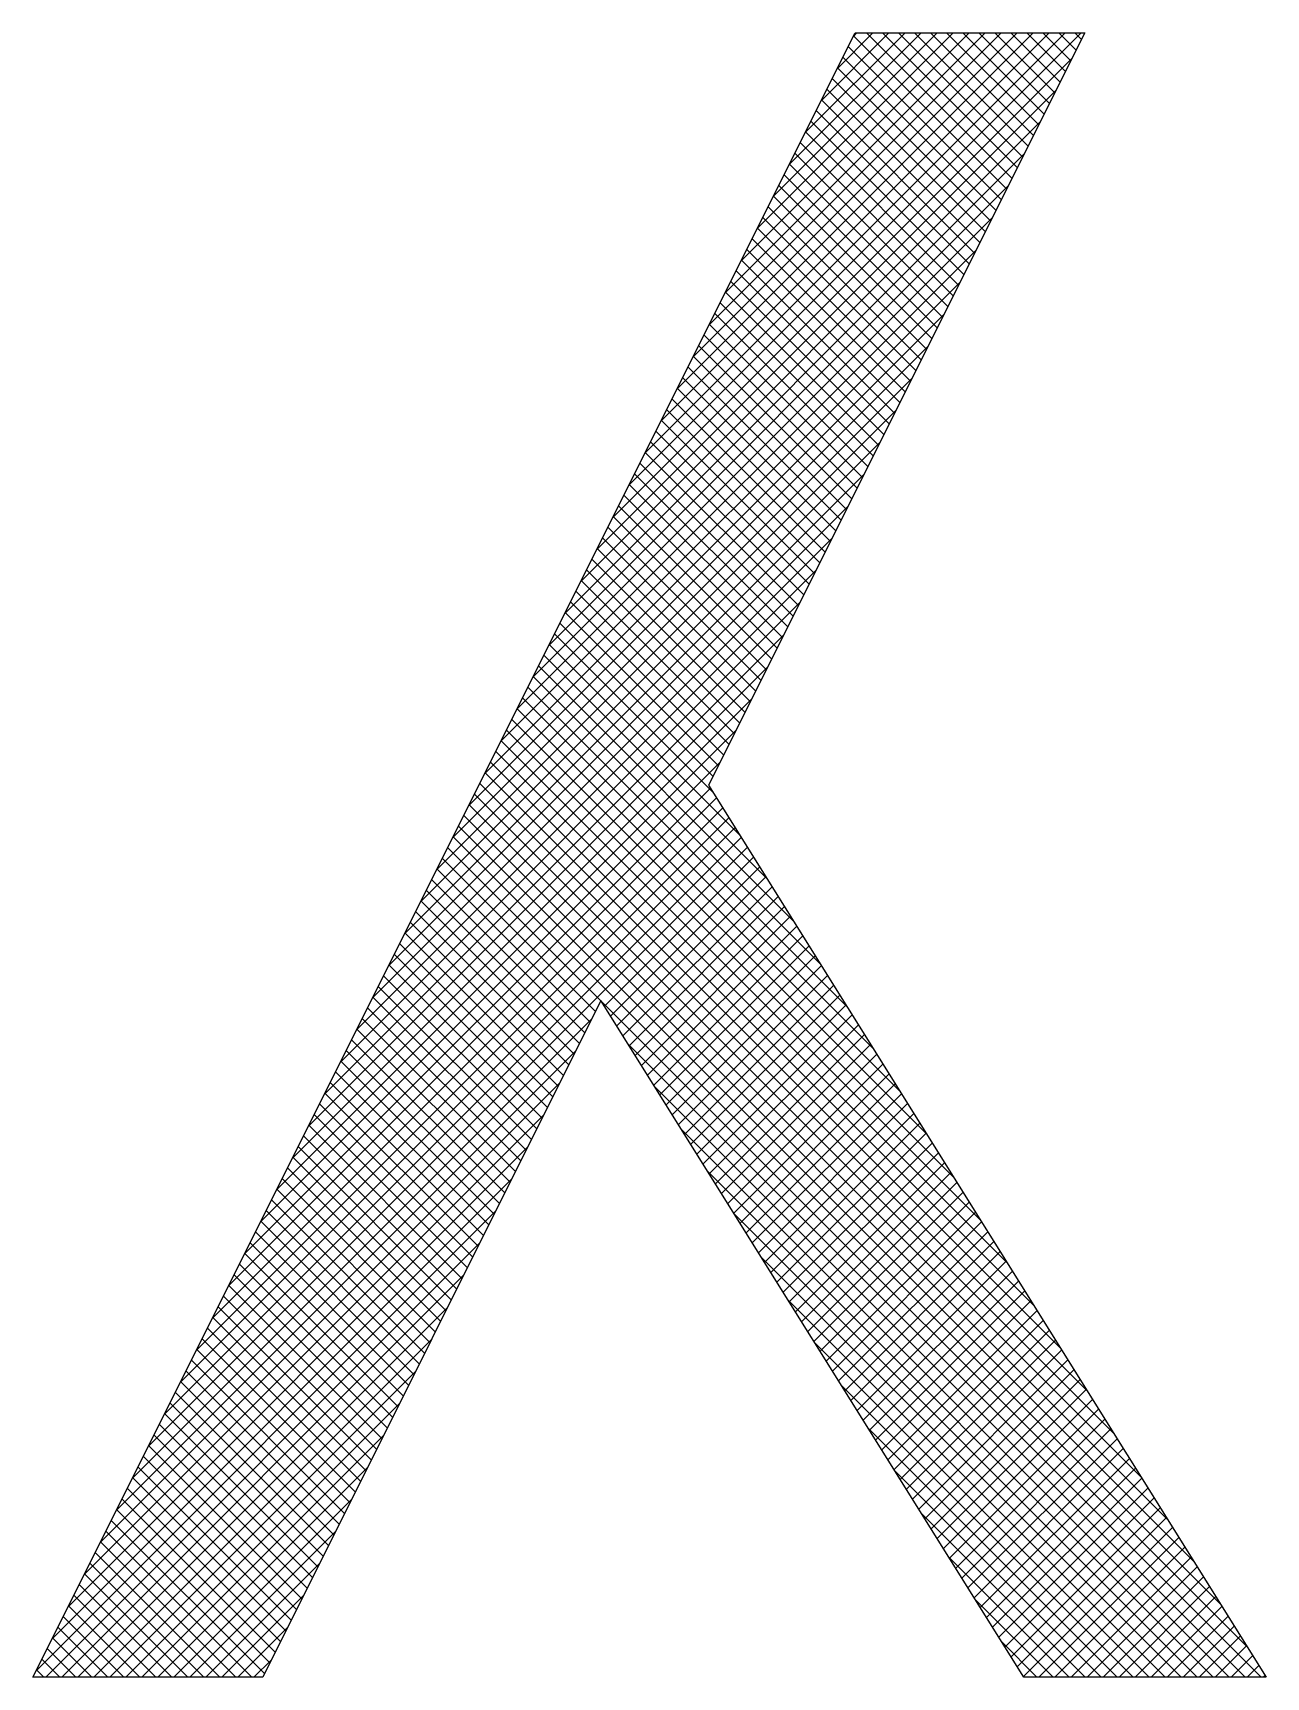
# Model space of a CAD drawing. Extents: x 610887 to 611781, y -400493 to -399849.
# Drawn here: x 611074.6 to 611079.69, y -400438.78 to -400431.99 of the extents above; entities that cross this region are included whole.
import ezdxf

# ---------------------------------------------------------------- set-up
doc = ezdxf.new("R2010")
doc.units = 0
doc.header["$LTSCALE"] = 1000
doc.layers.get('0').update_dxf_attribs({"linetype": 'CONTINUOUS'})
doc.layers.add('9-BOX', color=7, linetype='CONTINUOUS')

# ---------------------------------------------------------------- blocks, each defined once
blk = doc.blocks.new('*X16')
at = {"color": 0}
for p, q in [((237844.8639, 346147.9017), (237847.3601, 346150.398)), ((237844.9523, 346148.0785), (237847.2717, 346150.398)), ((237845.0406, 346148.2553), (237847.1834, 346150.398)), ((237845.129, 346148.4321), (237847.095, 346150.398)), ((237845.2174, 346148.6088), (237847.0066, 346150.398)), ((237845.3058, 346148.7856), (237846.9182, 346150.398)), ((237845.3942, 346148.9624), (237846.8298, 346150.398)), ((237845.4826, 346149.1392), (237846.7414, 346150.398)), ((237845.571, 346149.316), (237846.653, 346150.398)), ((237845.6594, 346149.4927), (237846.5646, 346150.398)), ((237845.7478, 346149.6695), (237846.4762, 346150.398)), ((237845.8361, 346149.8463), (237846.3879, 346150.398)), ((237845.9245, 346150.0231), (237846.2995, 346150.398)), ((237846.0129, 346150.1998), (237846.2111, 346150.398)), ((237846.1013, 346150.3766), (237846.1227, 346150.398)), ((237846.949, 346149.5364), (237846.1038, 346150.3816)), ((237846.9785, 346149.5953), (237846.1758, 346150.398)), ((237847.0079, 346149.6542), (237846.2642, 346150.398)), ((237847.0374, 346149.7131), (237846.3525, 346150.398)), ((237847.0669, 346149.7721), (237846.4409, 346150.398)), ((237847.0963, 346149.831), (237846.5293, 346150.398)), ((237847.1258, 346149.8899), (237846.6177, 346150.398)), ((237847.1553, 346149.9488), (237846.7061, 346150.398)), ((237847.1848, 346150.0077), (237846.7945, 346150.398)), ((237847.2142, 346150.0666), (237846.8829, 346150.398)), ((237847.2437, 346150.1256), (237846.9713, 346150.398)), ((237847.2732, 346150.1845), (237847.0596, 346150.398)), ((237847.3027, 346150.2434), (237847.148, 346150.398)), ((237847.3321, 346150.3023), (237847.2364, 346150.398)), ((237847.3616, 346150.3612), (237847.3248, 346150.398)), ((237844.7755, 346147.725), (237847.3114, 346150.2609)), ((237846.89, 346149.4186), (237846.0449, 346150.2637)), ((237846.9195, 346149.4775), (237846.0743, 346150.3227)), ((237846.8311, 346149.3007), (237845.9859, 346150.1459)), ((237846.8606, 346149.3596), (237846.0154, 346150.2048)), ((237844.6871, 346147.5482), (237847.2229, 346150.084)), ((237846.8016, 346149.2418), (237845.9565, 346150.087)), ((237846.7427, 346149.124), (237845.8976, 346149.9691)), ((237846.7722, 346149.1829), (237845.927, 346150.028)), ((237844.5987, 346147.3714), (237847.1345, 346149.9072)), ((237846.7132, 346149.0651), (237845.8681, 346149.9102)), ((237846.6543, 346148.9472), (237845.8092, 346149.7923)), ((237846.6837, 346149.0061), (237845.8386, 346149.8513)), ((237844.5103, 346147.1946), (237847.046, 346149.7303)), ((237846.6248, 346148.8883), (237845.7797, 346149.7334)), ((237846.5658, 346148.7705), (237845.7208, 346149.6156)), ((237846.5953, 346148.8294), (237845.7502, 346149.6745)), ((237844.4219, 346147.0179), (237846.9575, 346149.5534)), ((237846.5364, 346148.7116), (237845.6913, 346149.5566)), ((237846.4774, 346148.5937), (237845.6324, 346149.4388)), ((237846.5069, 346148.6526), (237845.6619, 346149.4977)), ((237844.3335, 346146.8411), (237846.869, 346149.3766)), ((237846.448, 346148.5348), (237845.6029, 346149.3799)), ((237846.389, 346148.417), (237845.544, 346149.262)), ((237846.4185, 346148.4759), (237845.5735, 346149.3209)), ((237844.2452, 346146.6643), (237846.7806, 346149.1997)), ((237846.3595, 346148.3581), (237845.5145, 346149.2031)), ((237846.3006, 346148.2402), (237845.4556, 346149.0852)), ((237846.3301, 346148.2992), (237845.4851, 346149.1441)), ((237844.1568, 346146.4875), (237846.6921, 346149.0229)), ((237846.2417, 346148.1224), (237845.3967, 346148.9674)), ((237846.2711, 346148.1813), (237845.4261, 346149.0263)), ((237846.2122, 346148.0635), (237845.3672, 346148.9084)), ((237844.0684, 346146.3107), (237846.6036, 346148.846)), ((237846.1532, 346147.9457), (237845.3083, 346148.7906)), ((237846.1827, 346148.0046), (237845.3378, 346148.8495)), ((237846.1238, 346147.8867), (237845.2788, 346148.7317)), ((237843.98, 346146.134), (237846.5152, 346148.6691)), ((237846.0648, 346147.7689), (237845.2199, 346148.6138)), ((237846.0943, 346147.8278), (237845.2494, 346148.6727)), ((237846.0353, 346147.71), (237845.1904, 346148.5549)), ((237843.8916, 346145.9572), (237846.4267, 346148.4923)), ((237845.9764, 346147.5922), (237845.1315, 346148.437)), ((237846.0059, 346147.6511), (237845.161, 346148.496)), ((237845.9469, 346147.5332), (237845.1021, 346148.3781)), ((237843.8032, 346145.7804), (237846.3382, 346148.3154)), ((237845.888, 346147.4154), (237845.0431, 346148.2603)), ((237845.9175, 346147.4743), (237845.0726, 346148.3192)), ((237845.8585, 346147.3565), (237845.0137, 346148.2013)), ((237843.7148, 346145.6036), (237846.2497, 346148.1386)), ((237845.7996, 346147.2387), (237844.9547, 346148.0835)), ((237845.829, 346147.2976), (237844.9842, 346148.1424)), ((237845.7701, 346147.1797), (237844.9253, 346148.0246)), ((237843.6264, 346145.4269), (237846.1613, 346147.9617)), ((237845.7112, 346147.0619), (237844.8664, 346147.9067)), ((237845.7406, 346147.1208), (237844.8958, 346147.9656)), ((237845.6522, 346146.9441), (237844.8074, 346147.7889)), ((237845.6817, 346147.003), (237844.8369, 346147.8478)), ((237843.538, 346145.2501), (237846.0728, 346147.7848)), ((237845.6227, 346146.8852), (237844.778, 346147.7299)), ((237843.4497, 346145.0733), (237845.9843, 346147.608)), ((237845.5638, 346146.7673), (237844.719, 346147.6121)), ((237845.5933, 346146.8262), (237844.7485, 346147.671)), ((237845.5343, 346146.7084), (237844.6896, 346147.5532)), ((237843.3613, 346144.8965), (237845.8958, 346147.4311)), ((237845.4754, 346146.5906), (237844.6307, 346147.4353)), ((237845.5048, 346146.6495), (237844.6601, 346147.4942)), ((237845.4459, 346146.5317), (237844.6012, 346147.3764)), ((237843.2729, 346144.7198), (237845.8074, 346147.2542)), ((237845.387, 346146.4138), (237844.5423, 346147.2585)), ((237845.4164, 346146.4728), (237844.5717, 346147.3175)), ((237845.3575, 346146.3549), (237844.5128, 346147.1996)), ((237843.1845, 346144.543), (237845.7189, 346147.0774)), ((237845.3313, 346146.2044), (237844.4539, 346147.0818)), ((237845.328, 346146.296), (237844.4833, 346147.1407)), ((237845.4786, 346145.9687), (237844.4244, 346147.0228)), ((237843.0961, 346144.3662), (237845.6304, 346146.9005)), ((237845.7731, 346145.4973), (237844.3655, 346146.905)), ((237845.6258, 346145.733), (237844.395, 346146.9639)), ((237846.0677, 346145.026), (237844.3066, 346146.7871)), ((237845.9204, 346145.2617), (237844.336, 346146.8461)), ((237843.0077, 346144.1894), (237845.5419, 346146.7237)), ((237846.215, 346144.7903), (237844.2771, 346146.7282)), ((237846.5095, 346144.319), (237844.2182, 346146.6103)), ((237846.3623, 346144.5547), (237844.2476, 346146.6693)), ((237842.9193, 346144.0126), (237845.4535, 346146.5468)), ((237846.6568, 346144.0833), (237844.1887, 346146.5514)), ((237846.9514, 346143.612), (237844.1298, 346146.4336)), ((237846.8041, 346143.8477), (237844.1592, 346146.4925)), ((237842.8309, 346143.8359), (237845.365, 346146.3699)), ((237847.0987, 346143.3763), (237844.1003, 346146.3746)), ((237847.3932, 346142.905), (237844.0414, 346146.2568)), ((237847.2459, 346143.1406), (237844.0709, 346146.3157)), ((237842.6542, 346143.4823), (237845.3486, 346146.1767)), ((237842.7425, 346143.6591), (237845.3146, 346146.2311)), ((237847.5405, 346142.6693), (237844.0119, 346146.1979)), ((237842.4774, 346143.1288), (237845.4165, 346146.0679)), ((237842.5658, 346143.3055), (237845.3825, 346146.1223)), ((237847.8351, 346142.198), (237843.953, 346146.08)), ((237847.6878, 346142.4336), (237843.9825, 346146.1389)), ((237842.389, 346142.952), (237845.4505, 346146.0135)), ((237847.9824, 346141.9623), (237843.9235, 346146.0211)), ((237842.2122, 346142.5984), (237845.5185, 346145.9047)), ((237842.3006, 346142.7752), (237845.4845, 346145.9591)), ((237844.7096, 346145.0582), (237843.8646, 346145.9032)), ((237848.1296, 346141.7266), (237843.8941, 346145.9622)), ((237844.6802, 346144.9993), (237843.8352, 346145.8443)), ((237844.7297, 346145.0275), (237845.5525, 346145.8503)), ((237844.7637, 346144.9731), (237845.5865, 346145.7959)), ((237844.6212, 346144.8814), (237843.7762, 346145.7265)), ((237844.6507, 346144.9404), (237843.8057, 346145.7854)), ((237844.7977, 346144.9187), (237845.6205, 346145.7416)), ((237844.5623, 346144.7636), (237843.7173, 346145.6086)), ((237844.5918, 346144.8225), (237843.7468, 346145.6675)), ((237844.8317, 346144.8643), (237845.6545, 346145.6872)), ((237844.8657, 346144.8099), (237845.6885, 346145.6328)), ((237844.5329, 346144.7047), (237843.6878, 346145.5497)), ((237844.8997, 346144.7555), (237845.7225, 346145.5784)), ((237844.9336, 346144.7011), (237845.7565, 346145.524)), ((237844.474, 346144.5868), (237843.6289, 346145.4318)), ((237844.5034, 346144.6457), (237843.6584, 346145.4908)), ((237844.9676, 346144.6468), (237845.7905, 346145.4696)), ((237844.4445, 346144.5279), (237843.5995, 346145.3729)), ((237845.0016, 346144.5924), (237845.8245, 346145.4152)), ((237845.0356, 346144.538), (237845.8585, 346145.3608)), ((237844.3856, 346144.41), (237843.5405, 346145.2551)), ((237844.415, 346144.4689), (237843.57, 346145.314)), ((237845.0696, 346144.4836), (237845.8925, 346145.3064)), ((237845.1036, 346144.4292), (237845.9264, 346145.252)), ((237844.3561, 346144.3511), (237843.5111, 346145.1961)), ((237845.1376, 346144.3748), (237845.9604, 346145.1976)), ((237844.2972, 346144.2332), (237843.4521, 346145.0783)), ((237844.3267, 346144.2921), (237843.4816, 346145.1372)), ((237845.1716, 346144.3204), (237845.9944, 346145.1432)), ((237845.2056, 346144.266), (237846.0284, 346145.0888)), ((237844.2678, 346144.1743), (237843.4227, 346145.0194)), ((237848.2769, 346141.4909), (237844.7119, 346145.056)), ((237845.2396, 346144.2116), (237846.0624, 346145.0344)), ((237845.2736, 346144.1572), (237846.0964, 346144.98)), ((237842.1238, 346142.4217), (237844.6589, 346144.9567)), ((237844.2088, 346144.0564), (237843.3638, 346144.9015)), ((237844.2383, 346144.1153), (237843.3932, 346144.9604)), ((237845.3076, 346144.1028), (237846.1304, 346144.9256)), ((237844.1794, 346143.9975), (237843.3343, 346144.8426)), ((237848.3535, 346141.326), (237844.8592, 346144.8203)), ((237845.3416, 346144.0484), (237846.1644, 346144.8712)), ((237845.3756, 346143.994), (237846.1984, 346144.8168)), ((237842.0354, 346142.2449), (237844.5705, 346144.78)), ((237844.1205, 346143.8796), (237843.2754, 346144.7247)), ((237844.1499, 346143.9386), (237843.3048, 346144.7837)), ((237845.4096, 346143.9396), (237846.2324, 346144.7625)), ((237845.4436, 346143.8852), (237846.2664, 346144.7081)), ((237844.091, 346143.8207), (237843.2459, 346144.6658)), ((237845.4776, 346143.8308), (237846.3004, 346144.6537)), ((237841.9471, 346142.0681), (237844.4822, 346144.6032)), ((237844.0321, 346143.7028), (237843.187, 346144.548)), ((237844.0616, 346143.7618), (237843.2164, 346144.6069)), ((237848.2651, 346141.326), (237845.0065, 346144.5846)), ((237845.5116, 346143.7764), (237846.3344, 346144.5993)), ((237845.5455, 346143.7221), (237846.3684, 346144.5449)), ((237843.9732, 346143.585), (237843.1281, 346144.4301)), ((237844.0026, 346143.6439), (237843.1575, 346144.489)), ((237845.5795, 346143.6677), (237846.4024, 346144.4905)), ((237845.6135, 346143.6133), (237846.4364, 346144.4361)), ((237841.8587, 346141.8913), (237844.3938, 346144.4265)), ((237843.9437, 346143.526), (237843.0986, 346144.3712)), ((237848.1767, 346141.326), (237845.1538, 346144.3489)), ((237845.6475, 346143.5589), (237846.4703, 346144.3817)), ((237841.7703, 346141.7146), (237844.3055, 346144.2498)), ((237843.8848, 346143.4082), (237843.0397, 346144.2533)), ((237843.9143, 346143.4671), (237843.0691, 346144.3123)), ((237845.6815, 346143.5045), (237846.5043, 346144.3273)), ((237845.7155, 346143.4501), (237846.5383, 346144.2729)), ((237843.8554, 346143.3492), (237843.0102, 346144.1944)), ((237845.7495, 346143.3957), (237846.5723, 346144.2185)), ((237845.7835, 346143.3413), (237846.6063, 346144.1641)), ((237841.6819, 346141.5378), (237844.2172, 346144.073)), ((237843.7964, 346143.2314), (237842.9513, 346144.0765)), ((237843.8259, 346143.2903), (237842.9807, 346144.1355)), ((237848.0883, 346141.326), (237845.3011, 346144.1132)), ((237845.8175, 346143.2869), (237846.6403, 346144.1097)), ((237843.767, 346143.1725), (237842.9218, 346144.0176)), ((237845.8515, 346143.2325), (237846.6743, 346144.0553)), ((237845.8855, 346143.1781), (237846.7083, 346144.0009)), ((237841.5935, 346141.361), (237844.1288, 346143.8963)), ((237843.7081, 346143.0546), (237842.8629, 346143.8998)), ((237843.7375, 346143.1135), (237842.8923, 346143.9587)), ((237845.9195, 346143.1237), (237846.7423, 346143.9465)), ((237845.9535, 346143.0693), (237846.7763, 346143.8921)), ((237843.6786, 346142.9957), (237842.8334, 346143.8408)), ((237847.9999, 346141.326), (237845.4484, 346143.8776)), ((237845.9875, 346143.0149), (237846.8103, 346143.8377)), ((237841.6469, 346141.326), (237844.0405, 346143.7196)), ((237843.6197, 346142.8778), (237842.7745, 346143.723)), ((237843.6492, 346142.9367), (237842.804, 346143.7819)), ((237846.0215, 346142.9605), (237846.8443, 346143.7834)), ((237846.0555, 346142.9061), (237846.8783, 346143.729)), ((237843.5902, 346142.8189), (237842.745, 346143.6641)), ((237847.9115, 346141.326), (237845.5957, 346143.6419)), ((237846.0895, 346142.8518), (237846.9123, 346143.6746)), ((237846.1235, 346142.7974), (237846.9463, 346143.6202)), ((237841.7353, 346141.326), (237843.9521, 346143.5429)), ((237843.5313, 346142.701), (237842.6861, 346143.5462)), ((237843.5608, 346142.7599), (237842.7156, 346143.6051)), ((237846.1574, 346142.743), (237846.9803, 346143.5658)), ((237843.5019, 346142.6421), (237842.6566, 346143.4873)), ((237846.1914, 346142.6886), (237847.0142, 346143.5114)), ((237846.2254, 346142.6342), (237847.0482, 346143.457)), ((237841.8237, 346141.326), (237843.8638, 346143.3661)), ((237843.4429, 346142.5242), (237842.5977, 346143.3694)), ((237843.4724, 346142.5831), (237842.6272, 346143.4284)), ((237847.8231, 346141.326), (237845.7429, 346143.4062)), ((237846.2594, 346142.5798), (237847.0822, 346143.4026)), ((237846.2934, 346142.5254), (237847.1162, 346143.3482)), ((237843.384, 346142.4064), (237842.5388, 346143.2516)), ((237843.4135, 346142.4653), (237842.5683, 346143.3105)), ((237846.3274, 346142.471), (237847.1502, 346143.2938)), ((237841.9121, 346141.326), (237843.7754, 346143.1894)), ((237843.3546, 346142.3474), (237842.5093, 346143.1927)), ((237847.7348, 346141.326), (237845.8902, 346143.1705)), ((237846.3614, 346142.4166), (237847.1842, 346143.2394)), ((237846.3954, 346142.3622), (237847.2182, 346143.185)), ((237843.2957, 346142.2296), (237842.4504, 346143.0748)), ((237843.3251, 346142.2885), (237842.4799, 346143.1337)), ((237846.4294, 346142.3078), (237847.2522, 346143.1306)), ((237846.4634, 346142.2534), (237847.2862, 346143.0762)), ((237842.0004, 346141.326), (237843.6871, 346143.0127)), ((237843.2662, 346142.1706), (237842.4209, 346143.0159)), ((237846.4974, 346142.199), (237847.3202, 346143.0218)), ((237843.2073, 346142.0528), (237842.362, 346142.898)), ((237843.2367, 346142.1117), (237842.3915, 346142.957)), ((237847.6464, 346141.326), (237846.0375, 346142.9348)), ((237846.5314, 346142.1446), (237847.3542, 346142.9674)), ((237846.5654, 346142.0902), (237847.3882, 346142.913)), ((237842.0888, 346141.326), (237843.5988, 346142.8359)), ((237843.1778, 346141.9938), (237842.3326, 346142.8391)), ((237846.5994, 346142.0358), (237847.4222, 346142.8586)), ((237846.6334, 346141.9814), (237847.4562, 346142.8043)), ((237843.1189, 346141.876), (237842.2736, 346142.7213)), ((237843.1484, 346141.9349), (237842.3031, 346142.7802)), ((237846.6674, 346141.9271), (237847.4902, 346142.7499)), ((237842.1772, 346141.326), (237843.5104, 346142.6592)), ((237843.0895, 346141.817), (237842.2442, 346142.6623)), ((237847.558, 346141.326), (237846.1848, 346142.6992)), ((237846.7014, 346141.8727), (237847.5242, 346142.6955)), ((237846.7353, 346141.8183), (237847.5581, 346142.6411)), ((237843.0305, 346141.6992), (237842.1852, 346142.5445)), ((237843.06, 346141.7581), (237842.2147, 346142.6034)), ((237846.7693, 346141.7639), (237847.5921, 346142.5867)), ((237846.8033, 346141.7095), (237847.6261, 346142.5323)), ((237843.0011, 346141.6403), (237842.1558, 346142.4856)), ((237842.2656, 346141.326), (237843.4221, 346142.4825)), ((237847.4696, 346141.326), (237846.3321, 346142.4635)), ((237846.8373, 346141.6551), (237847.6601, 346142.4779)), ((237842.9422, 346141.5224), (237842.0969, 346142.3677)), ((237842.9716, 346141.5813), (237842.1263, 346142.4266)), ((237846.8713, 346141.6007), (237847.6941, 346142.4235)), ((237846.9053, 346141.5463), (237847.7281, 346142.3691)), ((237842.9127, 346141.4635), (237842.0674, 346142.3088)), ((237842.354, 346141.326), (237843.3337, 346142.3057)), ((237846.9393, 346141.4919), (237847.7621, 346142.3147)), ((237846.9733, 346141.4375), (237847.7961, 346142.2603)), ((237842.8538, 346141.3456), (237842.0085, 346142.1909)), ((237842.8833, 346141.4045), (237842.0379, 346142.2499)), ((237847.3812, 346141.326), (237846.4794, 346142.2278)), ((237847.0073, 346141.3831), (237847.8301, 346142.2059)), ((237842.6966, 346141.326), (237841.9495, 346142.0731)), ((237842.785, 346141.326), (237841.979, 346142.132)), ((237842.4424, 346141.326), (237843.2454, 346142.129)), ((237847.0413, 346141.3287), (237847.8641, 346142.1515)), ((237847.127, 346141.326), (237847.8981, 346142.0971)), ((237842.6082, 346141.326), (237841.9201, 346142.0142)), ((237847.2928, 346141.326), (237846.6267, 346141.9921)), ((237847.2154, 346141.326), (237847.9321, 346142.0427)), ((237847.3037, 346141.326), (237847.9661, 346141.9883)), ((237842.4315, 346141.326), (237841.8612, 346141.8963)), ((237842.5198, 346141.326), (237841.8906, 346141.9552)), ((237842.5308, 346141.326), (237843.1571, 346141.9523)), ((237847.3921, 346141.326), (237848.0001, 346141.9339)), ((237842.3431, 346141.326), (237841.8317, 346141.8374)), ((237847.4805, 346141.326), (237848.0341, 346141.8795)), ((237847.5689, 346141.326), (237848.0681, 346141.8251)), ((237842.1663, 346141.326), (237841.7728, 346141.7195)), ((237842.2547, 346141.326), (237841.8022, 346141.7785)), ((237842.6192, 346141.326), (237843.0687, 346141.7756)), ((237847.2044, 346141.326), (237846.774, 346141.7564)), ((237847.6573, 346141.326), (237848.1021, 346141.7708)), ((237847.7457, 346141.326), (237848.136, 346141.7164)), ((237842.0779, 346141.326), (237841.7433, 346141.6606)), ((237847.8341, 346141.326), (237848.17, 346141.662)), ((237841.9011, 346141.326), (237841.6844, 346141.5428)), ((237841.9895, 346141.326), (237841.7138, 346141.6017)), ((237842.7075, 346141.326), (237842.9804, 346141.5988)), ((237847.9225, 346141.326), (237848.204, 346141.6076)), ((237848.0108, 346141.326), (237848.238, 346141.5532)), ((237841.8127, 346141.326), (237841.6549, 346141.4838)), ((237847.116, 346141.326), (237846.9213, 346141.5208)), ((237848.0992, 346141.326), (237848.272, 346141.4988)), ((237848.1876, 346141.326), (237848.306, 346141.4444)), ((237841.636, 346141.326), (237841.596, 346141.366)), ((237841.7243, 346141.326), (237841.6254, 346141.4249)), ((237842.7959, 346141.326), (237842.892, 346141.4221)), ((237848.276, 346141.326), (237848.34, 346141.39)), ((237848.3644, 346141.326), (237848.374, 346141.3356))]:
    blk.add_line(p, q, dxfattribs=at)
blk = doc.blocks.new('*X6')
at = {"color": 0}
for p, q in [((237844.8639, 346147.9017), (237847.3601, 346150.398)), ((237844.9523, 346148.0785), (237847.2717, 346150.398)), ((237845.0406, 346148.2553), (237847.1834, 346150.398)), ((237845.129, 346148.4321), (237847.095, 346150.398)), ((237845.2174, 346148.6088), (237847.0066, 346150.398)), ((237845.3058, 346148.7856), (237846.9182, 346150.398)), ((237845.3942, 346148.9624), (237846.8298, 346150.398)), ((237845.4826, 346149.1392), (237846.7414, 346150.398)), ((237845.571, 346149.316), (237846.653, 346150.398)), ((237845.6594, 346149.4927), (237846.5646, 346150.398)), ((237845.7478, 346149.6695), (237846.4762, 346150.398)), ((237845.8361, 346149.8463), (237846.3879, 346150.398)), ((237845.9245, 346150.0231), (237846.2995, 346150.398)), ((237846.0129, 346150.1998), (237846.2111, 346150.398)), ((237846.1013, 346150.3766), (237846.1227, 346150.398)), ((237846.949, 346149.5364), (237846.1038, 346150.3816)), ((237846.9785, 346149.5953), (237846.1758, 346150.398)), ((237847.0079, 346149.6542), (237846.2642, 346150.398)), ((237847.0374, 346149.7131), (237846.3525, 346150.398)), ((237847.0669, 346149.7721), (237846.4409, 346150.398)), ((237847.0963, 346149.831), (237846.5293, 346150.398)), ((237847.1258, 346149.8899), (237846.6177, 346150.398)), ((237847.1553, 346149.9488), (237846.7061, 346150.398)), ((237847.1848, 346150.0077), (237846.7945, 346150.398)), ((237847.2142, 346150.0666), (237846.8829, 346150.398)), ((237847.2437, 346150.1256), (237846.9713, 346150.398)), ((237847.2732, 346150.1845), (237847.0596, 346150.398)), ((237847.3027, 346150.2434), (237847.148, 346150.398)), ((237847.3321, 346150.3023), (237847.2364, 346150.398)), ((237847.3616, 346150.3612), (237847.3248, 346150.398)), ((237844.7755, 346147.725), (237847.3114, 346150.2609)), ((237846.89, 346149.4186), (237846.0449, 346150.2637)), ((237846.9195, 346149.4775), (237846.0743, 346150.3227)), ((237846.8311, 346149.3007), (237845.9859, 346150.1459)), ((237846.8606, 346149.3596), (237846.0154, 346150.2048)), ((237844.6871, 346147.5482), (237847.2229, 346150.084)), ((237846.8016, 346149.2418), (237845.9565, 346150.087)), ((237846.7427, 346149.124), (237845.8976, 346149.9691)), ((237846.7722, 346149.1829), (237845.927, 346150.028)), ((237844.5987, 346147.3714), (237847.1345, 346149.9072)), ((237846.7132, 346149.0651), (237845.8681, 346149.9102)), ((237846.6543, 346148.9472), (237845.8092, 346149.7923)), ((237846.6837, 346149.0061), (237845.8386, 346149.8513)), ((237844.5103, 346147.1946), (237847.046, 346149.7303)), ((237846.6248, 346148.8883), (237845.7797, 346149.7334)), ((237846.5658, 346148.7705), (237845.7208, 346149.6156)), ((237846.5953, 346148.8294), (237845.7502, 346149.6745)), ((237844.4219, 346147.0179), (237846.9575, 346149.5534)), ((237846.5364, 346148.7116), (237845.6913, 346149.5566)), ((237846.4774, 346148.5937), (237845.6324, 346149.4388)), ((237846.5069, 346148.6526), (237845.6619, 346149.4977)), ((237844.3335, 346146.8411), (237846.869, 346149.3766)), ((237846.448, 346148.5348), (237845.6029, 346149.3799)), ((237846.389, 346148.417), (237845.544, 346149.262)), ((237846.4185, 346148.4759), (237845.5735, 346149.3209)), ((237844.2452, 346146.6643), (237846.7806, 346149.1997)), ((237846.3595, 346148.3581), (237845.5145, 346149.2031)), ((237846.3006, 346148.2402), (237845.4556, 346149.0852)), ((237846.3301, 346148.2992), (237845.4851, 346149.1441)), ((237844.1568, 346146.4875), (237846.6921, 346149.0229)), ((237846.2417, 346148.1224), (237845.3967, 346148.9674)), ((237846.2711, 346148.1813), (237845.4261, 346149.0263)), ((237846.2122, 346148.0635), (237845.3672, 346148.9084)), ((237844.0684, 346146.3107), (237846.6036, 346148.846)), ((237846.1532, 346147.9457), (237845.3083, 346148.7906)), ((237846.1827, 346148.0046), (237845.3378, 346148.8495)), ((237846.1238, 346147.8867), (237845.2788, 346148.7317)), ((237843.98, 346146.134), (237846.5152, 346148.6691)), ((237846.0648, 346147.7689), (237845.2199, 346148.6138)), ((237846.0943, 346147.8278), (237845.2494, 346148.6727)), ((237846.0353, 346147.71), (237845.1904, 346148.5549)), ((237843.8916, 346145.9572), (237846.4267, 346148.4923)), ((237845.9764, 346147.5922), (237845.1315, 346148.437)), ((237846.0059, 346147.6511), (237845.161, 346148.496)), ((237845.9469, 346147.5332), (237845.1021, 346148.3781)), ((237843.8032, 346145.7804), (237846.3382, 346148.3154)), ((237845.888, 346147.4154), (237845.0431, 346148.2603)), ((237845.9175, 346147.4743), (237845.0726, 346148.3192)), ((237845.8585, 346147.3565), (237845.0137, 346148.2013)), ((237843.7148, 346145.6036), (237846.2497, 346148.1386)), ((237845.7996, 346147.2387), (237844.9547, 346148.0835)), ((237845.829, 346147.2976), (237844.9842, 346148.1424)), ((237845.7701, 346147.1797), (237844.9253, 346148.0246)), ((237843.6264, 346145.4269), (237846.1613, 346147.9617)), ((237845.7112, 346147.0619), (237844.8664, 346147.9067)), ((237845.7406, 346147.1208), (237844.8958, 346147.9656)), ((237845.6522, 346146.9441), (237844.8074, 346147.7889)), ((237845.6817, 346147.003), (237844.8369, 346147.8478)), ((237843.538, 346145.2501), (237846.0728, 346147.7848)), ((237845.6227, 346146.8852), (237844.778, 346147.7299)), ((237843.4497, 346145.0733), (237845.9843, 346147.608)), ((237845.5638, 346146.7673), (237844.719, 346147.6121)), ((237845.5933, 346146.8262), (237844.7485, 346147.671)), ((237845.5343, 346146.7084), (237844.6896, 346147.5532)), ((237843.3613, 346144.8965), (237845.8958, 346147.4311)), ((237845.4754, 346146.5906), (237844.6307, 346147.4353)), ((237845.5048, 346146.6495), (237844.6601, 346147.4942)), ((237845.4459, 346146.5317), (237844.6012, 346147.3764)), ((237843.2729, 346144.7198), (237845.8074, 346147.2542)), ((237845.387, 346146.4138), (237844.5423, 346147.2585)), ((237845.4164, 346146.4728), (237844.5717, 346147.3175)), ((237845.3575, 346146.3549), (237844.5128, 346147.1996)), ((237843.1845, 346144.543), (237845.7189, 346147.0774)), ((237845.3313, 346146.2044), (237844.4539, 346147.0818)), ((237845.328, 346146.296), (237844.4833, 346147.1407)), ((237845.4786, 346145.9687), (237844.4244, 346147.0228)), ((237843.0961, 346144.3662), (237845.6304, 346146.9005)), ((237845.7731, 346145.4973), (237844.3655, 346146.905)), ((237845.6258, 346145.733), (237844.395, 346146.9639)), ((237846.0677, 346145.026), (237844.3066, 346146.7871)), ((237845.9204, 346145.2617), (237844.336, 346146.8461)), ((237843.0077, 346144.1894), (237845.5419, 346146.7237)), ((237846.215, 346144.7903), (237844.2771, 346146.7282)), ((237846.5095, 346144.319), (237844.2182, 346146.6103)), ((237846.3623, 346144.5547), (237844.2476, 346146.6693)), ((237842.9193, 346144.0126), (237845.4535, 346146.5468)), ((237846.6568, 346144.0833), (237844.1887, 346146.5514)), ((237846.9514, 346143.612), (237844.1298, 346146.4336)), ((237846.8041, 346143.8477), (237844.1592, 346146.4925)), ((237842.8309, 346143.8359), (237845.365, 346146.3699)), ((237847.0987, 346143.3763), (237844.1003, 346146.3746)), ((237847.3932, 346142.905), (237844.0414, 346146.2568)), ((237847.2459, 346143.1406), (237844.0709, 346146.3157)), ((237842.6542, 346143.4823), (237845.3486, 346146.1767)), ((237842.7425, 346143.6591), (237845.3146, 346146.2311)), ((237847.5405, 346142.6693), (237844.0119, 346146.1979)), ((237842.4774, 346143.1288), (237845.4165, 346146.0679)), ((237842.5658, 346143.3055), (237845.3825, 346146.1223)), ((237847.8351, 346142.198), (237843.953, 346146.08)), ((237847.6878, 346142.4336), (237843.9825, 346146.1389)), ((237842.389, 346142.952), (237845.4505, 346146.0135)), ((237847.9824, 346141.9623), (237843.9235, 346146.0211)), ((237842.2122, 346142.5984), (237845.5185, 346145.9047)), ((237842.3006, 346142.7752), (237845.4845, 346145.9591)), ((237844.7096, 346145.0582), (237843.8646, 346145.9032)), ((237848.1296, 346141.7266), (237843.8941, 346145.9622)), ((237844.6802, 346144.9993), (237843.8352, 346145.8443)), ((237844.7297, 346145.0275), (237845.5525, 346145.8503)), ((237844.7637, 346144.9731), (237845.5865, 346145.7959)), ((237844.6212, 346144.8814), (237843.7762, 346145.7265)), ((237844.6507, 346144.9404), (237843.8057, 346145.7854)), ((237844.7977, 346144.9187), (237845.6205, 346145.7416)), ((237844.5623, 346144.7636), (237843.7173, 346145.6086)), ((237844.5918, 346144.8225), (237843.7468, 346145.6675)), ((237844.8317, 346144.8643), (237845.6545, 346145.6872)), ((237844.8657, 346144.8099), (237845.6885, 346145.6328)), ((237844.5329, 346144.7047), (237843.6878, 346145.5497)), ((237844.8997, 346144.7555), (237845.7225, 346145.5784)), ((237844.9336, 346144.7011), (237845.7565, 346145.524)), ((237844.474, 346144.5868), (237843.6289, 346145.4318)), ((237844.5034, 346144.6457), (237843.6584, 346145.4908)), ((237844.9676, 346144.6468), (237845.7905, 346145.4696)), ((237844.4445, 346144.5279), (237843.5995, 346145.3729)), ((237845.0016, 346144.5924), (237845.8245, 346145.4152)), ((237845.0356, 346144.538), (237845.8585, 346145.3608)), ((237844.3856, 346144.41), (237843.5405, 346145.2551)), ((237844.415, 346144.4689), (237843.57, 346145.314)), ((237845.0696, 346144.4836), (237845.8925, 346145.3064)), ((237845.1036, 346144.4292), (237845.9264, 346145.252)), ((237844.3561, 346144.3511), (237843.5111, 346145.1961)), ((237845.1376, 346144.3748), (237845.9604, 346145.1976)), ((237844.2972, 346144.2332), (237843.4521, 346145.0783)), ((237844.3267, 346144.2921), (237843.4816, 346145.1372)), ((237845.1716, 346144.3204), (237845.9944, 346145.1432)), ((237845.2056, 346144.266), (237846.0284, 346145.0888)), ((237844.2678, 346144.1743), (237843.4227, 346145.0194)), ((237848.2769, 346141.4909), (237844.7119, 346145.056)), ((237845.2396, 346144.2116), (237846.0624, 346145.0344)), ((237845.2736, 346144.1572), (237846.0964, 346144.98)), ((237842.1238, 346142.4217), (237844.6589, 346144.9567)), ((237844.2088, 346144.0564), (237843.3638, 346144.9015)), ((237844.2383, 346144.1153), (237843.3932, 346144.9604)), ((237845.3076, 346144.1028), (237846.1304, 346144.9256)), ((237844.1794, 346143.9975), (237843.3343, 346144.8426)), ((237848.3535, 346141.326), (237844.8592, 346144.8203)), ((237845.3416, 346144.0484), (237846.1644, 346144.8712)), ((237845.3756, 346143.994), (237846.1984, 346144.8168)), ((237842.0354, 346142.2449), (237844.5705, 346144.78)), ((237844.1205, 346143.8796), (237843.2754, 346144.7247)), ((237844.1499, 346143.9386), (237843.3048, 346144.7837)), ((237845.4096, 346143.9396), (237846.2324, 346144.7625)), ((237845.4436, 346143.8852), (237846.2664, 346144.7081)), ((237844.091, 346143.8207), (237843.2459, 346144.6658)), ((237845.4776, 346143.8308), (237846.3004, 346144.6537)), ((237841.9471, 346142.0681), (237844.4822, 346144.6032)), ((237844.0321, 346143.7028), (237843.187, 346144.548)), ((237844.0616, 346143.7618), (237843.2164, 346144.6069)), ((237848.2651, 346141.326), (237845.0065, 346144.5846)), ((237845.5116, 346143.7764), (237846.3344, 346144.5993)), ((237845.5455, 346143.7221), (237846.3684, 346144.5449)), ((237843.9732, 346143.585), (237843.1281, 346144.4301)), ((237844.0026, 346143.6439), (237843.1575, 346144.489)), ((237845.5795, 346143.6677), (237846.4024, 346144.4905)), ((237845.6135, 346143.6133), (237846.4364, 346144.4361)), ((237841.8587, 346141.8913), (237844.3938, 346144.4265)), ((237843.9437, 346143.526), (237843.0986, 346144.3712)), ((237848.1767, 346141.326), (237845.1538, 346144.3489)), ((237845.6475, 346143.5589), (237846.4703, 346144.3817)), ((237841.7703, 346141.7146), (237844.3055, 346144.2498)), ((237843.8848, 346143.4082), (237843.0397, 346144.2533)), ((237843.9143, 346143.4671), (237843.0691, 346144.3123)), ((237845.6815, 346143.5045), (237846.5043, 346144.3273)), ((237845.7155, 346143.4501), (237846.5383, 346144.2729)), ((237843.8554, 346143.3492), (237843.0102, 346144.1944)), ((237845.7495, 346143.3957), (237846.5723, 346144.2185)), ((237845.7835, 346143.3413), (237846.6063, 346144.1641)), ((237841.6819, 346141.5378), (237844.2172, 346144.073)), ((237843.7964, 346143.2314), (237842.9513, 346144.0765)), ((237843.8259, 346143.2903), (237842.9807, 346144.1355)), ((237848.0883, 346141.326), (237845.3011, 346144.1132)), ((237845.8175, 346143.2869), (237846.6403, 346144.1097)), ((237843.767, 346143.1725), (237842.9218, 346144.0176)), ((237845.8515, 346143.2325), (237846.6743, 346144.0553)), ((237845.8855, 346143.1781), (237846.7083, 346144.0009)), ((237841.5935, 346141.361), (237844.1288, 346143.8963)), ((237843.7081, 346143.0546), (237842.8629, 346143.8998)), ((237843.7375, 346143.1135), (237842.8923, 346143.9587)), ((237845.9195, 346143.1237), (237846.7423, 346143.9465)), ((237845.9535, 346143.0693), (237846.7763, 346143.8921)), ((237843.6786, 346142.9957), (237842.8334, 346143.8408)), ((237847.9999, 346141.326), (237845.4484, 346143.8776)), ((237845.9875, 346143.0149), (237846.8103, 346143.8377)), ((237841.6469, 346141.326), (237844.0405, 346143.7196)), ((237843.6197, 346142.8778), (237842.7745, 346143.723)), ((237843.6492, 346142.9367), (237842.804, 346143.7819)), ((237846.0215, 346142.9605), (237846.8443, 346143.7834)), ((237846.0555, 346142.9061), (237846.8783, 346143.729)), ((237843.5902, 346142.8189), (237842.745, 346143.6641)), ((237847.9115, 346141.326), (237845.5957, 346143.6419)), ((237846.0895, 346142.8518), (237846.9123, 346143.6746)), ((237846.1235, 346142.7974), (237846.9463, 346143.6202)), ((237841.7353, 346141.326), (237843.9521, 346143.5429)), ((237843.5313, 346142.701), (237842.6861, 346143.5462)), ((237843.5608, 346142.7599), (237842.7156, 346143.6051)), ((237846.1574, 346142.743), (237846.9803, 346143.5658)), ((237843.5019, 346142.6421), (237842.6566, 346143.4873)), ((237846.1914, 346142.6886), (237847.0142, 346143.5114)), ((237846.2254, 346142.6342), (237847.0482, 346143.457)), ((237841.8237, 346141.326), (237843.8638, 346143.3661)), ((237843.4429, 346142.5242), (237842.5977, 346143.3694)), ((237843.4724, 346142.5831), (237842.6272, 346143.4284)), ((237847.8231, 346141.326), (237845.7429, 346143.4062)), ((237846.2594, 346142.5798), (237847.0822, 346143.4026)), ((237846.2934, 346142.5254), (237847.1162, 346143.3482)), ((237843.384, 346142.4064), (237842.5388, 346143.2516)), ((237843.4135, 346142.4653), (237842.5683, 346143.3105)), ((237846.3274, 346142.471), (237847.1502, 346143.2938)), ((237841.9121, 346141.326), (237843.7754, 346143.1894)), ((237843.3546, 346142.3474), (237842.5093, 346143.1927)), ((237847.7348, 346141.326), (237845.8902, 346143.1705)), ((237846.3614, 346142.4166), (237847.1842, 346143.2394)), ((237846.3954, 346142.3622), (237847.2182, 346143.185)), ((237843.2957, 346142.2296), (237842.4504, 346143.0748)), ((237843.3251, 346142.2885), (237842.4799, 346143.1337)), ((237846.4294, 346142.3078), (237847.2522, 346143.1306)), ((237846.4634, 346142.2534), (237847.2862, 346143.0762)), ((237842.0004, 346141.326), (237843.6871, 346143.0127)), ((237843.2662, 346142.1706), (237842.4209, 346143.0159)), ((237846.4974, 346142.199), (237847.3202, 346143.0218)), ((237843.2073, 346142.0528), (237842.362, 346142.898)), ((237843.2367, 346142.1117), (237842.3915, 346142.957)), ((237847.6464, 346141.326), (237846.0375, 346142.9348)), ((237846.5314, 346142.1446), (237847.3542, 346142.9674)), ((237846.5654, 346142.0902), (237847.3882, 346142.913)), ((237842.0888, 346141.326), (237843.5988, 346142.8359)), ((237843.1778, 346141.9938), (237842.3326, 346142.8391)), ((237846.5994, 346142.0358), (237847.4222, 346142.8586)), ((237846.6334, 346141.9814), (237847.4562, 346142.8043)), ((237843.1189, 346141.876), (237842.2736, 346142.7213)), ((237843.1484, 346141.9349), (237842.3031, 346142.7802)), ((237846.6674, 346141.9271), (237847.4902, 346142.7499)), ((237842.1772, 346141.326), (237843.5104, 346142.6592)), ((237843.0895, 346141.817), (237842.2442, 346142.6623)), ((237847.558, 346141.326), (237846.1848, 346142.6992)), ((237846.7014, 346141.8727), (237847.5242, 346142.6955)), ((237846.7353, 346141.8183), (237847.5581, 346142.6411)), ((237843.0305, 346141.6992), (237842.1852, 346142.5445)), ((237843.06, 346141.7581), (237842.2147, 346142.6034)), ((237846.7693, 346141.7639), (237847.5921, 346142.5867)), ((237846.8033, 346141.7095), (237847.6261, 346142.5323)), ((237843.0011, 346141.6403), (237842.1558, 346142.4856)), ((237842.2656, 346141.326), (237843.4221, 346142.4825)), ((237847.4696, 346141.326), (237846.3321, 346142.4635)), ((237846.8373, 346141.6551), (237847.6601, 346142.4779)), ((237842.9422, 346141.5224), (237842.0969, 346142.3677)), ((237842.9716, 346141.5813), (237842.1263, 346142.4266)), ((237846.8713, 346141.6007), (237847.6941, 346142.4235)), ((237846.9053, 346141.5463), (237847.7281, 346142.3691)), ((237842.9127, 346141.4635), (237842.0674, 346142.3088)), ((237842.354, 346141.326), (237843.3337, 346142.3057)), ((237846.9393, 346141.4919), (237847.7621, 346142.3147)), ((237846.9733, 346141.4375), (237847.7961, 346142.2603)), ((237842.8538, 346141.3456), (237842.0085, 346142.1909)), ((237842.8833, 346141.4045), (237842.0379, 346142.2499)), ((237847.3812, 346141.326), (237846.4794, 346142.2278)), ((237847.0073, 346141.3831), (237847.8301, 346142.2059)), ((237842.6966, 346141.326), (237841.9495, 346142.0731)), ((237842.785, 346141.326), (237841.979, 346142.132)), ((237842.4424, 346141.326), (237843.2454, 346142.129)), ((237847.0413, 346141.3287), (237847.8641, 346142.1515)), ((237847.127, 346141.326), (237847.8981, 346142.0971)), ((237842.6082, 346141.326), (237841.9201, 346142.0142)), ((237847.2928, 346141.326), (237846.6267, 346141.9921)), ((237847.2154, 346141.326), (237847.9321, 346142.0427)), ((237847.3037, 346141.326), (237847.9661, 346141.9883)), ((237842.4315, 346141.326), (237841.8612, 346141.8963)), ((237842.5198, 346141.326), (237841.8906, 346141.9552)), ((237842.5308, 346141.326), (237843.1571, 346141.9523)), ((237847.3921, 346141.326), (237848.0001, 346141.9339)), ((237842.3431, 346141.326), (237841.8317, 346141.8374)), ((237847.4805, 346141.326), (237848.0341, 346141.8795)), ((237847.5689, 346141.326), (237848.0681, 346141.8251)), ((237842.1663, 346141.326), (237841.7728, 346141.7195)), ((237842.2547, 346141.326), (237841.8022, 346141.7785)), ((237842.6192, 346141.326), (237843.0687, 346141.7756)), ((237847.2044, 346141.326), (237846.774, 346141.7564)), ((237847.6573, 346141.326), (237848.1021, 346141.7708)), ((237847.7457, 346141.326), (237848.136, 346141.7164)), ((237842.0779, 346141.326), (237841.7433, 346141.6606)), ((237847.8341, 346141.326), (237848.17, 346141.662)), ((237841.9011, 346141.326), (237841.6844, 346141.5428)), ((237841.9895, 346141.326), (237841.7138, 346141.6017)), ((237842.7075, 346141.326), (237842.9804, 346141.5988)), ((237847.9225, 346141.326), (237848.204, 346141.6076)), ((237848.0108, 346141.326), (237848.238, 346141.5532)), ((237841.8127, 346141.326), (237841.6549, 346141.4838)), ((237847.116, 346141.326), (237846.9213, 346141.5208)), ((237848.0992, 346141.326), (237848.272, 346141.4988)), ((237848.1876, 346141.326), (237848.306, 346141.4444)), ((237841.636, 346141.326), (237841.596, 346141.366)), ((237841.7243, 346141.326), (237841.6254, 346141.4249)), ((237842.7959, 346141.326), (237842.892, 346141.4221)), ((237848.276, 346141.326), (237848.34, 346141.39)), ((237848.3644, 346141.326), (237848.374, 346141.3356))]:
    blk.add_line(p, q, dxfattribs=at)

msp = doc.modelspace()

# ---------------------------------------------------------------- linework, layer by layer
at = {"layer": '9-BOX', "linetype": 'Continuous'}
for p, q in [((611074.6046, -400438.7785), (611077.9969, -400431.9938)), ((611074.6046, -400438.7785), (611077.9969, -400431.9938)), ((611078.9452, -400431.9938), (611077.3927, -400435.0975)), ((611078.9452, -400431.9938), (611077.3927, -400435.0975)), ((611077.9969, -400431.9938), (611078.9452, -400431.9938)), ((611077.9969, -400431.9938), (611078.9452, -400431.9938)), ((611077.3927, -400435.0975), (611079.6931, -400438.7785)), ((611077.3927, -400435.0975), (611079.6931, -400438.7785)), ((611076.9484, -400435.9867), (611075.5529, -400438.7785)), ((611076.9484, -400435.9867), (611075.5529, -400438.7785)), ((611078.6932, -400438.7785), (611076.9484, -400435.9867)), ((611078.6932, -400438.7785), (611076.9484, -400435.9867)), ((611075.5529, -400438.7785), (611074.6046, -400438.7785)), ((611075.5529, -400438.7785), (611074.6046, -400438.7785)), ((611079.6931, -400438.7785), (611078.6932, -400438.7785)), ((611079.6931, -400438.7785), (611078.6932, -400438.7785))]:
    msp.add_line(p, q, dxfattribs=at)

# ---------------------------------------------------------------- block references
at = {"layer": '9-BOX', "xscale": 0.747874584980309, "yscale": 0.7478745854459703, "zscale": 0.747874585471672}
for name in ['*X16', '*X6']:
    msp.add_blockref(name, (433198.9345, -659309.0792), dxfattribs=at)

doc.saveas('drawing.dxf')
